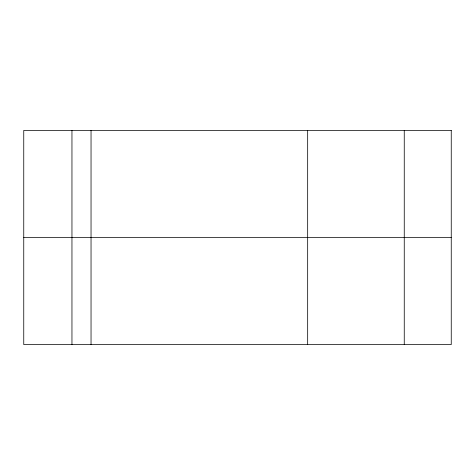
<?xml version="1.0" encoding="UTF-8"?>
<svg xmlns="http://www.w3.org/2000/svg" width="475" height="475" viewBox="0 0 475 475"><rect width="100%" height="100%" fill="white"/><g stroke="black" fill="none" stroke-linecap="round" stroke-linejoin="round"><path stroke-width="0.71" d="M23.75 237.5L451.25 237.5M404.255 130.417L404.255 344.583M307.669 130.417L307.669 344.583M91.04 130.417L91.04 344.583M71.957 130.417L71.957 344.583M451.25 130.417L23.75 130.417L23.75 344.583L451.25 344.583L451.25 130.417"/></g></svg>
